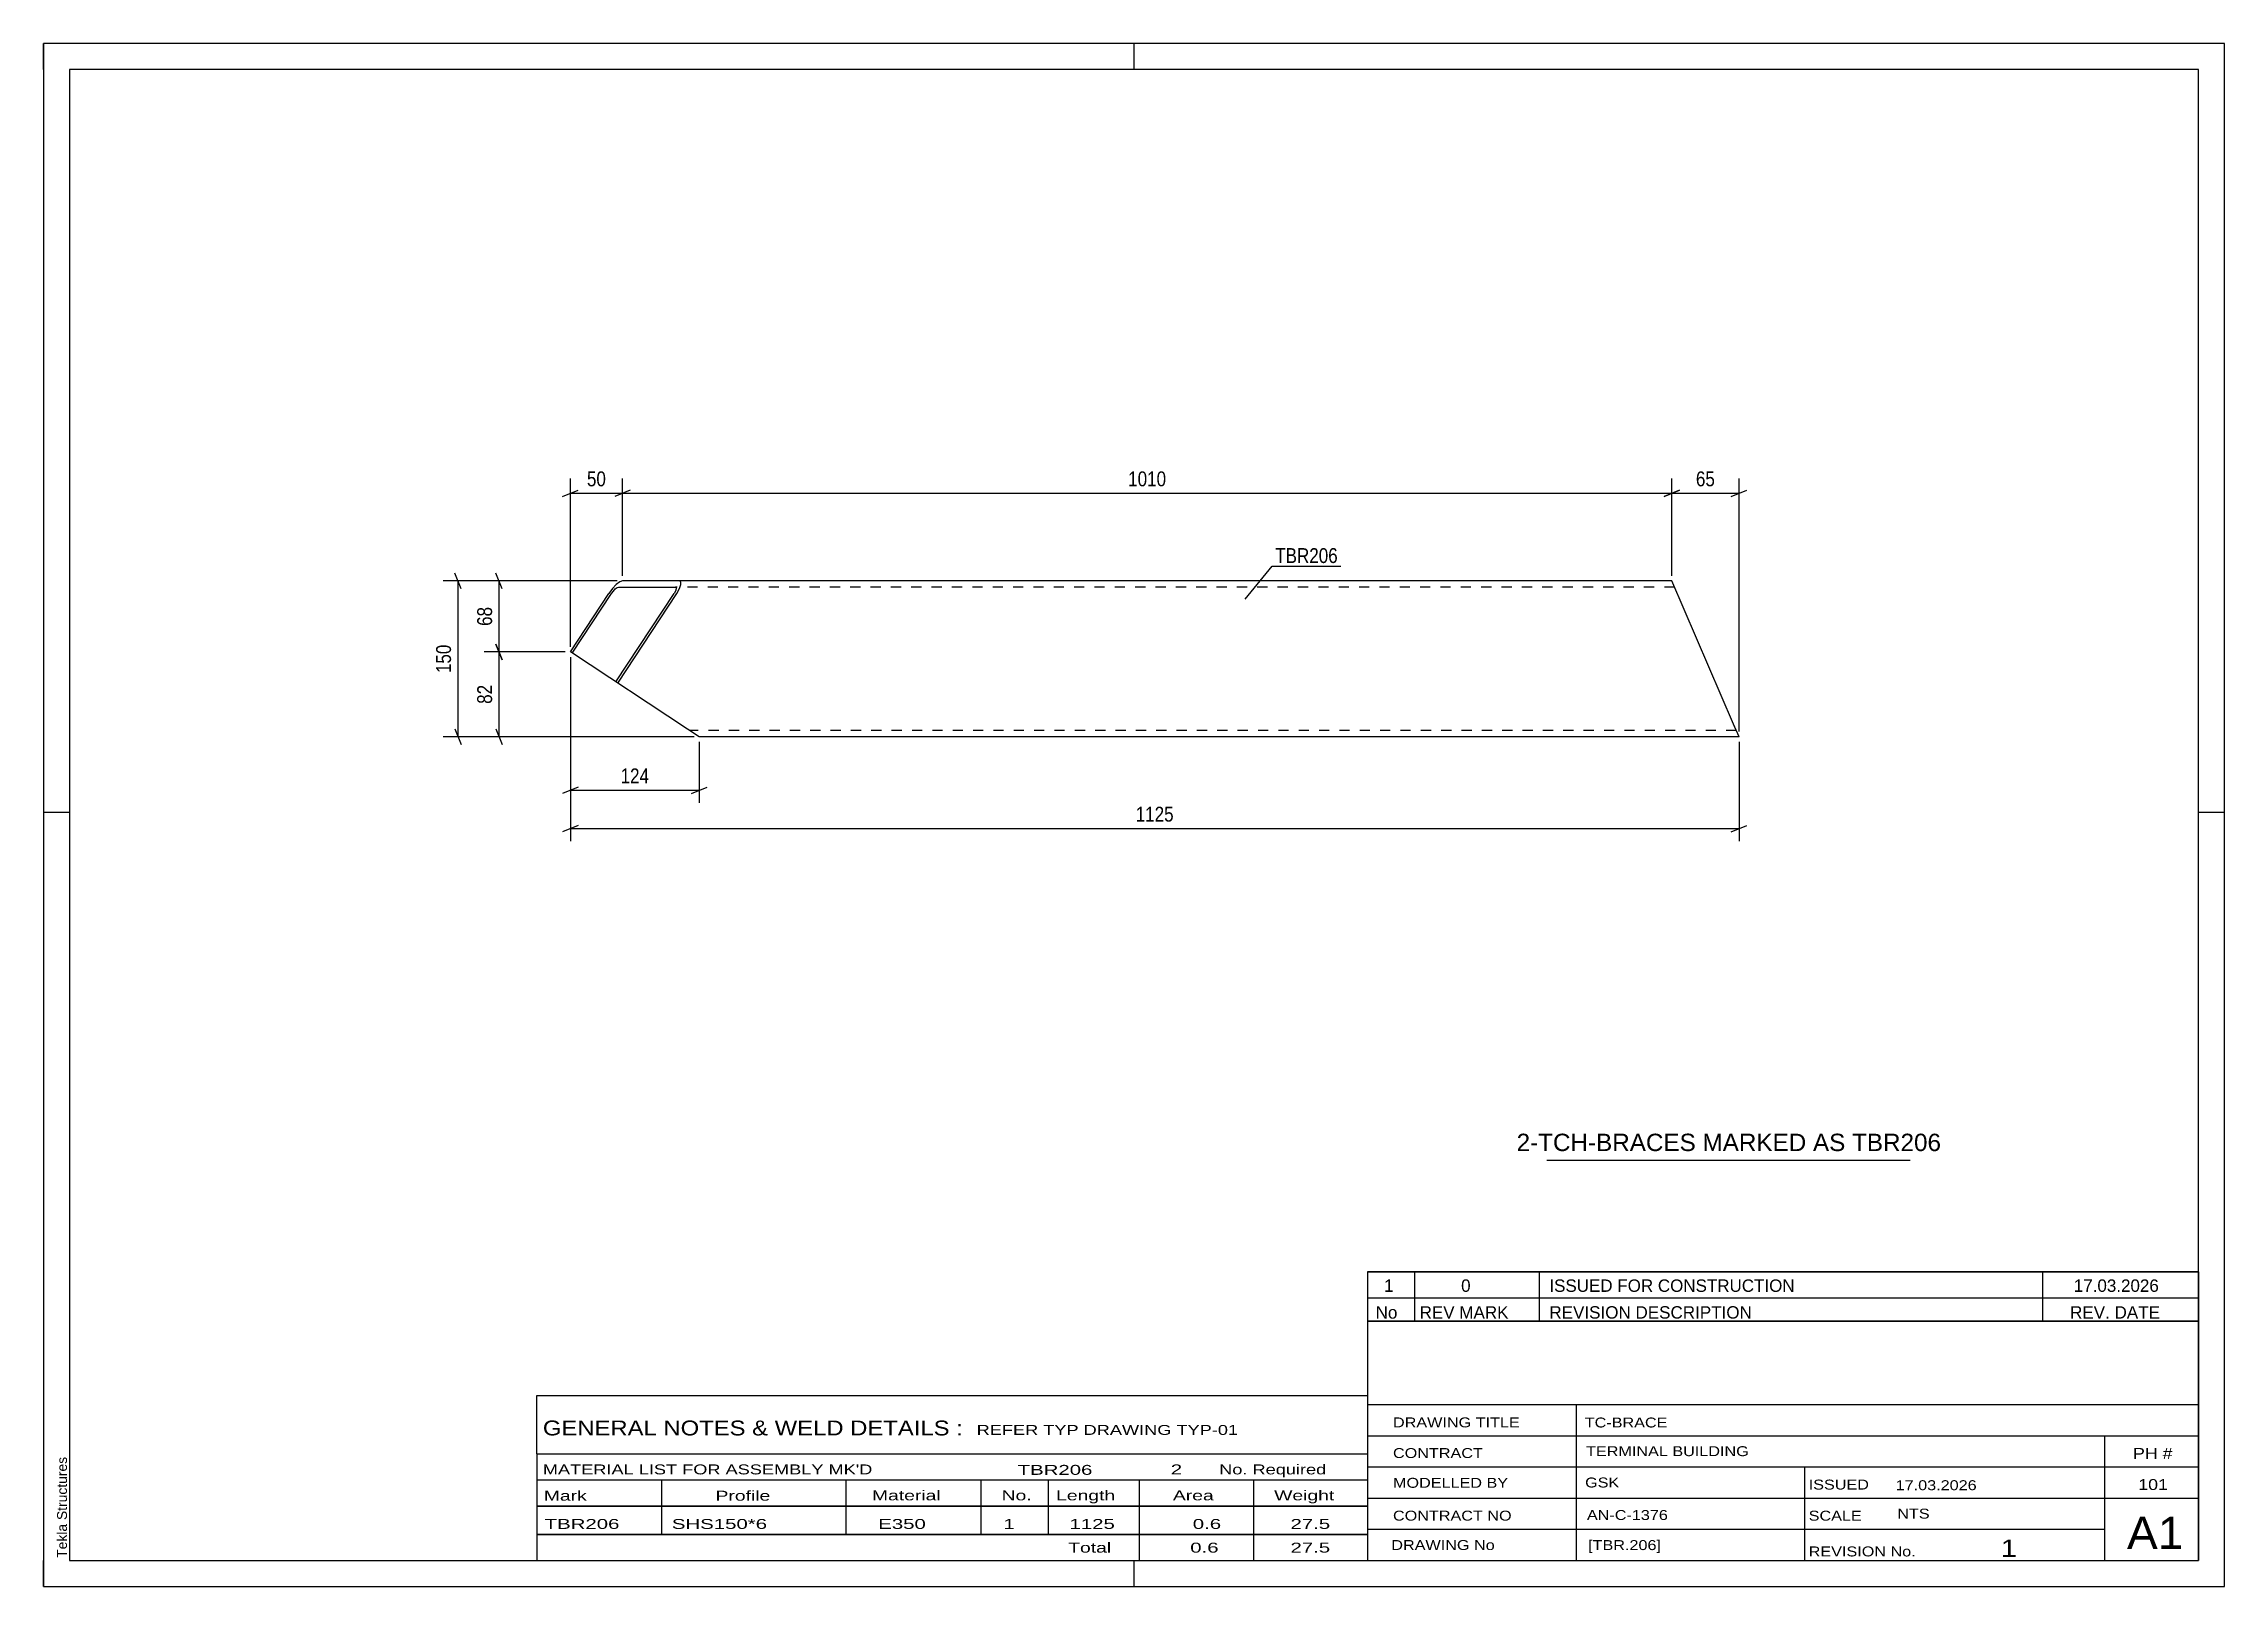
# Model space of a CAD drawing. Header units: millimetres. Extents: x 0 to 420, y 0 to 297.
import ezdxf

# ---------------------------------------------------------------- set-up
doc = ezdxf.new("R2010")
doc.units = ezdxf.units.MM
doc.linetypes.add('DXK_LINE_DOT2', pattern=[3.9198, 1.9599, -1.9599])
doc.styles.add('Arial', font='ARIAL.TTF', dxfattribs={"height": 0.2})
doc.styles.add('Arial Narrow', font='ARIALN.TTF', dxfattribs={"height": 0.2})

# ---------------------------------------------------------------- blocks, each defined once
blk = doc.blocks.new('Unknown-580742105-1161')
at = {"color": 5, "linetype": 'Continuous'}
for p, q in [((420, 297), (0, 297)), ((0, 297), (0, 0)), ((0, 292), (0, 297)), ((210, 292), (210, 297)), ((420, 0), (420, 297)), ((415, 292), (5, 292)), ((5, 292), (5, 5)), ((415, 5), (415, 292)), ((5, 149), (0, 149)), ((420, 149), (415, 149)), ((0, 0), (0, 5)), ((5, 5), (415, 5)), ((210, 0), (210, 5)), ((0, 0), (420, 0))]:
    blk.add_line(p, q, dxfattribs=at)
at = {"color": 174, "linetype": 'Continuous', "style": 'Arial'}
blk.add_text('Tekla Structures', height=1.9102, rotation=90, dxfattribs=at).set_placement((4.5, 5.5))
blk = doc.blocks.new('Part-580742105-1270 - 1252')
at = {"color": 2, "linetype": 'Continuous'}
for p, q in [((110.96, 193.37), (110.28, 192.85)), ((111.49, 193.56), (110.96, 193.37)), ((313.58, 193.56), (111.49, 193.56)), ((122.74, 193.37), (122.46, 193.56)), ((122.74, 192.85), (122.74, 193.37)), ((325.48, 165.96), (313.58, 193.56)), ((101.45, 179.89), (108.86, 191.16)), ((101.81, 179.65), (109.38, 191.16)), ((109.54, 192.08), (108.86, 191.16)), ((109.38, 191.16), (109.73, 191.62)), ((110.28, 192.85), (109.54, 192.08)), ((109.73, 191.62), (110.09, 192.01)), ((110.09, 192.01), (110.44, 192.27)), ((110.21, 174.13), (121.41, 191.16)), ((110.44, 192.27), (110.7, 192.36)), ((110.57, 173.89), (121.93, 191.16)), ((110.7, 192.36), (121.67, 192.36)), ((121.67, 191.62), (121.41, 191.16)), ((121.67, 192.36), (121.81, 192.27)), ((121.81, 192.01), (121.67, 191.62)), ((121.81, 192.27), (121.81, 192.01)), ((121.93, 191.16), (122.45, 192.08)), ((122.45, 192.08), (122.74, 192.85)), ((124.03, 165.04), (101.45, 179.89)), ((126.28, 163.56), (124.03, 165.04)), ((326.52, 163.56), (325.48, 165.96)), ((326.52, 163.56), (126.28, 163.56))]:
    blk.add_line(p, q, dxfattribs=at)
at = {"color": 7, "linetype": 'DXK_LINE_DOT2'}
for p, q in [((314.1, 192.36), (121.67, 192.36)), ((326, 164.76), (124.45, 164.76)), ((325.96, 164.85), (325.68, 165.5)), ((326, 164.76), (325.96, 164.85))]:
    blk.add_line(p, q, dxfattribs=at)
blk = doc.blocks.new('StraightDimension-580742105-1364 - 1252')
at = {"color": 7, "linetype": 'Continuous'}
for p, q in [((101.45, 178.89), (101.45, 143.48)), ((326.52, 162.56), (326.52, 143.48)), ((102.95, 146.48), (99.95, 145.28)), ((101.45, 145.88), (326.52, 145.88)), ((325.02, 145.28), (328.02, 146.48))]:
    blk.add_line(p, q, dxfattribs=at)
at = {"color": 0}
blk.add_wipeout([(218.24, 146.63), (218.24, 150.83), (209.73, 150.83), (209.73, 146.63)], dxfattribs=at)
at = {"color": 3, "style": 'Arial Narrow'}
blk.add_text('1125', height=2.863, dxfattribs=at).set_placement((210.33, 147.23))
blk = doc.blocks.new('StraightDimension-580742105-1398 - 1252')
at = {"color": 7, "linetype": 'Continuous'}
for p, q in [((110.49, 193.56), (84.87, 193.56)), ((88.32, 192.06), (87.12, 195.06)), ((87.72, 179.89), (87.72, 193.56)), ((87.12, 181.39), (88.32, 178.39)), ((100.45, 179.89), (84.87, 179.89))]:
    blk.add_line(p, q, dxfattribs=at)
at = {"color": 0}
blk.add_wipeout([(86.97, 189.15), (82.77, 189.15), (82.77, 184.3), (86.97, 184.3)], dxfattribs=at)
at = {"color": 3, "style": 'Arial Narrow'}
blk.add_text('68', height=2.863, rotation=90.0002, dxfattribs=at).set_placement((86.37, 184.9))
blk = doc.blocks.new('StraightDimension-580742105-1385 - 1252')
at = {"color": 7, "linetype": 'Continuous'}
for p, q in [((110.49, 193.56), (76.96, 193.56)), ((80.41, 192.06), (79.21, 195.06)), ((79.81, 163.56), (79.81, 193.56)), ((79.21, 165.06), (80.41, 162.06)), ((125.28, 163.56), (76.96, 163.56))]:
    blk.add_line(p, q, dxfattribs=at)
at = {"color": 0}
blk.add_wipeout([(79.06, 181.9), (74.86, 181.9), (74.86, 175.22), (79.06, 175.22)], dxfattribs=at)
at = {"color": 3, "style": 'Arial Narrow'}
blk.add_text('150', height=2.863, rotation=90.0002, dxfattribs=at).set_placement((78.46, 175.82))
blk = doc.blocks.new('StraightDimension-580742105-1399 - 1252')
at = {"color": 7, "linetype": 'Continuous'}
for p, q in [((88.32, 178.39), (87.12, 181.39)), ((100.45, 179.89), (84.87, 179.89)), ((87.72, 163.56), (87.72, 179.89)), ((87.12, 165.06), (88.32, 162.06)), ((125.28, 163.56), (84.87, 163.56))]:
    blk.add_line(p, q, dxfattribs=at)
at = {"color": 0}
blk.add_wipeout([(86.97, 174.15), (82.77, 174.15), (82.77, 169.3), (86.97, 169.3)], dxfattribs=at)
at = {"color": 3, "style": 'Arial Narrow'}
blk.add_text('82', height=2.863, rotation=90.0002, dxfattribs=at).set_placement((86.37, 169.9))
blk = doc.blocks.new('StraightDimension-580742105-1417 - 1252')
at = {"color": 7, "linetype": 'Continuous'}
for p, q in [((315.08, 211.03), (312.08, 209.83)), ((313.58, 194.56), (313.58, 213.28)), ((313.58, 210.43), (326.52, 210.43)), ((325.02, 209.83), (328.02, 211.03)), ((326.52, 164.56), (326.52, 213.28))]:
    blk.add_line(p, q, dxfattribs=at)
at = {"color": 0}
blk.add_wipeout([(322.48, 211.18), (322.48, 215.38), (317.62, 215.38), (317.62, 211.18)], dxfattribs=at)
at = {"color": 3, "style": 'Arial Narrow'}
blk.add_text('65', height=2.863, dxfattribs=at).set_placement((318.22, 211.78))
blk = doc.blocks.new('StraightDimension-580742105-1418 - 1252')
at = {"color": 7, "linetype": 'Continuous'}
for p, q in [((112.99, 211.03), (109.99, 209.83)), ((111.49, 194.56), (111.49, 213.28)), ((111.49, 210.43), (313.58, 210.43)), ((312.08, 209.83), (315.08, 211.03)), ((313.58, 194.56), (313.58, 213.28))]:
    blk.add_line(p, q, dxfattribs=at)
at = {"color": 0}
blk.add_wipeout([(216.79, 211.18), (216.79, 215.38), (208.28, 215.38), (208.28, 211.18)], dxfattribs=at)
at = {"color": 3, "style": 'Arial Narrow'}
blk.add_text('1010', height=2.863, dxfattribs=at).set_placement((208.88, 211.78))
blk = doc.blocks.new('StraightDimension-580742105-1419 - 1252')
at = {"color": 7, "linetype": 'Continuous'}
for p, q in [((99.95, 209.83), (102.95, 211.03)), ((101.45, 180.89), (101.45, 213.28)), ((101.45, 210.43), (111.49, 210.43)), ((112.99, 211.03), (109.99, 209.83)), ((111.49, 194.56), (111.49, 213.28))]:
    blk.add_line(p, q, dxfattribs=at)
at = {"color": 0}
blk.add_wipeout([(108.9, 211.18), (108.9, 215.38), (104.04, 215.38), (104.04, 211.18)], dxfattribs=at)
at = {"color": 3, "style": 'Arial Narrow'}
blk.add_text('50', height=2.863, dxfattribs=at).set_placement((104.64, 211.78))
blk = doc.blocks.new('StraightDimension-580742105-1473 - 1252')
at = {"color": 7, "linetype": 'Continuous'}
for p, q in [((101.45, 178.89), (101.45, 150.85)), ((126.28, 162.56), (126.28, 150.85)), ((102.95, 153.85), (99.95, 152.65)), ((101.45, 153.25), (126.28, 153.25)), ((124.78, 152.65), (127.78, 153.85))]:
    blk.add_line(p, q, dxfattribs=at)
at = {"color": 0}
blk.add_wipeout([(117.21, 154), (117.21, 158.2), (110.52, 158.2), (110.52, 154)], dxfattribs=at)
at = {"color": 3, "style": 'Arial Narrow'}
blk.add_text('124', height=2.863, dxfattribs=at).set_placement((111.12, 154.6))
blk = doc.blocks.new('Unknown-580742105-1538')
at = {"color": 7, "linetype": 'Continuous'}
blk.add_line((289.5, 82.05), (359.5, 82.05), dxfattribs=at)
at = {"color": 7, "style": 'Arial'}
blk.add_text('2-TCH-BRACES MARKED AS TBR206', height=3.3428, dxfattribs=at).set_placement((283.69, 83.8))
blk = doc.blocks.new('Unknown-580742105-1535')
at = {"color": 7, "linetype": 'Continuous'}
for p, q in [((255, 51.05), (255, 5)), ((255, 51.05), (415, 51.05)), ((415, 51), (415, 5)), ((255, 35), (415, 35)), ((295.14, 35), (295.14, 5)), ((255, 29), (415, 29)), ((397, 5.05), (397, 29.05)), ((255, 23), (415, 23)), ((339.14, 23), (339.14, 5)), ((255, 17), (415, 17)), ((255, 11), (397, 11)), ((255, 5), (415, 5))]:
    blk.add_line(p, q, dxfattribs=at)
at = {"color": 7, "style": 'Arial Narrow'}
for s, height, width, p in [('DRAWING TITLE', 1.9089, 1.425378, (259.88, 30.61)), ('TC-BRACE', 1.909, 1.425378, (296.81, 30.59)), ('CONTRACT', 1.909, 1.425378, (259.88, 24.71)), ('TERMINAL BUILDING', 1.9089, 1.425378, (297.06, 25.07)), ('MODELLED BY', 1.9089, 1.425378, (259.88, 18.98)), ('GSK', 1.909, 1.425378, (296.88, 19.04)), ('ISSUED', 1.909, 1.425378, (339.94, 18.64)), ('17.03.2026', 1.909, 1.425378, (356.69, 18.52)), ('CONTRACT NO', 1.9089, 1.425378, (259.88, 12.66)), ('AN-C-1376', 1.909, 1.425378, (297.23, 12.78)), ('SCALE', 1.909, 1.425378, (339.94, 12.65)), ('A1', 6.204, 1.25, (401.24, 7.2)), ('DRAWING No', 1.909, 1.425378, (259.56, 7)), ('[TBR.206]', 1.909, 1.425378, (297.46, 6.99)), ('1', 3.34, 1.5, (376.91, 5.68)), ('REVISION No.', 1.9089, 1.425378, (339.94, 5.77))]:
    blk.add_text(s, height=height, dxfattribs=dict(at, width=width)).set_placement(p)
at = {"color": 7, "linetype": 'Continuous', "style": 'Arial Narrow'}
for s, height, width, p in [('PH #', 2.1, 1.42538, (402.4, 24.55)), ('101', 2.1, 1.42538, (403.41, 18.55)), ('NTS', 1.909, 1.425378, (357, 13.05))]:
    blk.add_text(s, height=height, dxfattribs=dict(at, width=width)).set_placement(p)
blk = doc.blocks.new('Unknown-580742105-1536')
at = {"color": 7, "linetype": 'Continuous'}
for p, q in [((255, 60.55), (415, 60.55)), ((415, 60.55), (255, 60.55)), ((255, 60.55), (255, 55.55)), ((264, 60.55), (264, 55.55)), ((288, 60.55), (288, 55.55)), ((385, 60.55), (385, 55.55)), ((415, 60.55), (415, 55.55)), ((255, 55.55), (415, 55.55)), ((255, 55.55), (255, 51.05)), ((255, 55.55), (415, 55.55)), ((264, 55.55), (264, 51.05)), ((288, 55.55), (288, 51.05)), ((385, 55.55), (385, 51.05)), ((415, 55.55), (415, 51.05)), ((415, 51.05), (255, 51.05))]:
    blk.add_line(p, q, dxfattribs=at)
at = {"color": 7, "linetype": 'Continuous', "style": 'Arial Narrow'}
for s, height, width, p in [('1', 2.39, 1.196471, (258.16, 56.7)), ('0', 2.39, 1.196471, (273, 56.7)), ('ISSUED FOR CONSTRUCTION', 2.3861, 1.196471, (290, 56.7)), ('17.03.2026', 2.386, 1.196471, (391, 56.7)), ('No', 2.386, 1.2, (256.54, 51.55)), ('REV MARK', 2.386, 1.2, (265, 51.55)), ('REVISION DESCRIPTION', 2.3861, 1.2, (290, 51.55)), ('REV. DATE', 2.386, 1.2, (390.28, 51.55))]:
    blk.add_text(s, height=height, dxfattribs=dict(at, width=width)).set_placement(p)
blk = doc.blocks.new('Unknown-580742105-1537')
at = {"color": 7, "linetype": 'Continuous'}
for p, q in [((95, 36.75), (255, 36.75)), ((95, 25.5), (95, 36.75)), ((255, 36.75), (255, 25.5)), ((95, 25.5), (255, 25.5)), ((95, 25.5), (95, 20.5)), ((255, 25.5), (255, 20.5)), ((95, 20.5), (255, 20.5)), ((95, 20.5), (95, 15.5)), ((119, 20.5), (119, 15.5)), ((154.5, 20.5), (154.5, 15.5)), ((180.5, 20.5), (180.5, 15.5)), ((193.5, 20.5), (193.5, 15.5)), ((211, 20.5), (211, 15.5)), ((233, 20.5), (233, 15.5)), ((255, 20.5), (255, 15.5)), ((95, 15.5), (255, 15.5)), ((95, 15.45), (95, 10.05)), ((95, 15.45), (255, 15.45)), ((119, 15.5), (119, 10)), ((154.5, 15.5), (154.5, 10)), ((180.5, 15.5), (180.5, 10)), ((193.5, 15.5), (193.5, 10)), ((211, 15.5), (211, 10)), ((233, 15.5), (233, 10)), ((255, 15.45), (255, 10.05)), ((95, 10.05), (255, 10.05)), ((95, 10), (255, 10)), ((95, 10), (95, 5)), ((211, 10), (211, 5)), ((233, 10), (233, 5)), ((255, 10), (255, 5)), ((95, 5), (255, 5))]:
    blk.add_line(p, q, dxfattribs=at)
at = {"color": 7, "style": 'Arial Narrow'}
for s, height, width, p in [('GENERAL NOTES & WELD DETAILS :', 2.8633, 1.4, (96.15, 29.06)), ('REFER TYP DRAWING TYP-01', 1.9089, 1.6, (179.7, 29.16)), ("MATERIAL LIST FOR ASSEMBLY MK'D", 1.9089, 1.6, (96.15, 21.56)), ('TBR206', 1.909, 1.794707, (187.59, 21.47)), ('2', 1.91, 1.794707, (217.08, 21.56)), ('No. Required', 1.9089, 1.6, (226.41, 21.56)), ('Mark', 1.909, 1.7, (96.34, 16.5)), ('Profile', 1.909, 1.7, (129.41, 16.5)), ('Material', 1.909, 1.7, (159.54, 16.56)), ('No.', 1.909, 1.7, (184.5, 16.56)), ('Length', 1.909, 1.7, (195, 16.56)), ('Area', 1.909, 1.7, (217.5, 16.56)), ('Weight', 1.909, 1.7, (237, 16.56))]:
    blk.add_text(s, height=height, dxfattribs=dict(at, width=width)).set_placement(p)
at = {"color": 7, "linetype": 'Continuous', "style": 'Arial Narrow'}
for s, height, width, p in [('TBR206', 1.909, 1.794707, (96.5, 11.06)), ('SHS150*6', 1.909, 1.794707, (121, 11.06)), ('E350', 1.909, 1.794707, (160.74, 11.06)), ('1', 1.91, 1.794707, (184.86, 11.06)), ('1125', 1.909, 1.794707, (197.58, 11.06)), ('0.6', 1.909, 1.794707, (221.32, 11.06)), ('27.5', 1.909, 1.794707, (240.14, 11.06)), ('Total', 1.909, 1.7, (197.33, 6.5)), ('0.6', 1.909, 1.794707, (220.83, 6.5)), ('27.5', 1.909, 1.794707, (240.14, 6.5))]:
    blk.add_text(s, height=height, dxfattribs=dict(at, width=width)).set_placement(p)
blk = doc.blocks.new('Mark-580742105-1265 - 1252')
at = {"color": 0}
blk.add_wipeout([(249.25, 197.01), (249.25, 200.01), (237.2, 200.01), (237.2, 197.01)], dxfattribs=at)
blk.add_wipeout([(249.25, 197.01), (249.25, 200.01), (237.2, 200.01), (237.2, 197.01)], dxfattribs=at)
at = {"color": 30, "linetype": 'Continuous'}
for p, q in [((231.42, 190.06), (236.6, 196.41)), ((236.6, 196.41), (249.85, 196.41))]:
    blk.add_line(p, q, dxfattribs=at)
at = {"color": 3, "style": 'Arial Narrow'}
blk.add_text('TBR206', height=2.863, dxfattribs=at).set_placement((237.2, 197.01))

msp = doc.modelspace()

# ---------------------------------------------------------------- block references
for name in ['Unknown-580742105-1161', 'Part-580742105-1270 - 1252', 'Unknown-580742105-1538', 'Unknown-580742105-1536', 'Unknown-580742105-1535', 'Unknown-580742105-1537']:
    msp.add_blockref(name, (0, 0))

# ---------------------------------------------------------------- next in the draw order: block references
msp.add_blockref('StraightDimension-580742105-1364 - 1252', (0, 0))

# ---------------------------------------------------------------- next in the draw order: block references
for name in ['StraightDimension-580742105-1417 - 1252', 'StraightDimension-580742105-1398 - 1252']:
    msp.add_blockref(name, (0, 0))

# ---------------------------------------------------------------- next in the draw order: block references
msp.add_blockref('StraightDimension-580742105-1385 - 1252', (0, 0))

# ---------------------------------------------------------------- next in the draw order: block references
for name in ['StraightDimension-580742105-1418 - 1252', 'StraightDimension-580742105-1399 - 1252']:
    msp.add_blockref(name, (0, 0))

# ---------------------------------------------------------------- next in the draw order: block references
for name in ['StraightDimension-580742105-1419 - 1252', 'Mark-580742105-1265 - 1252']:
    msp.add_blockref(name, (0, 0))

# ---------------------------------------------------------------- next in the draw order: block references
msp.add_blockref('StraightDimension-580742105-1473 - 1252', (0, 0))

doc.saveas('drawing.dxf')
